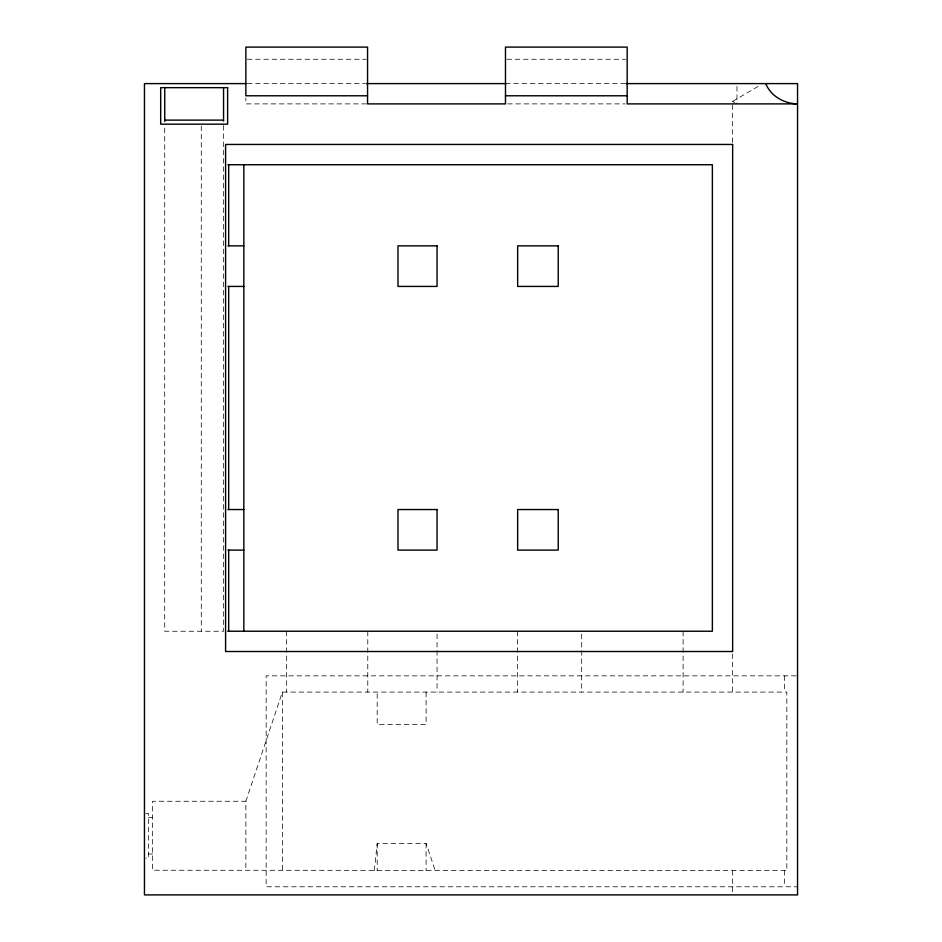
<?xml version="1.0" encoding="UTF-8"?>
<svg xmlns="http://www.w3.org/2000/svg" width="942" height="942" viewBox="0 0 942 942"><rect width="100%" height="100%" fill="white"/><g stroke="black" fill="none" stroke-linecap="round" stroke-linejoin="round"><path stroke-width="0.71" stroke-dasharray="4.71 3.53" d="M374.339 870.561L377.2 843.361L426.102 843.361L435.192 870.561M245.862 801.265L282.376 692.076L786.829 692.076L786.829 870.561L152.569 870.231L152.569 801.265L245.862 801.265L245.862 870.231M732.641 142.501L732.641 101.359L759.146 85.828M247.334 59.264L366.097 59.264M506.949 59.264L625.712 59.264M247.334 83.603L365.096 83.603M505.477 83.603L627.172 83.603M366.438 103.891L245.862 103.891L245.862 98.098M507.597 103.891L625.217 103.891M796.108 675.85L266.15 675.85L266.15 886.787L797.544 886.787M145.81 813.441L148.506 813.441L148.506 858.056L145.81 858.056M148.506 817.491L152.569 817.491M148.506 854.005L152.569 854.005M732.641 101.359L734.807 102.619M784.568 675.85L784.568 692.076M784.568 870.561L784.568 886.787M736.974 86.511L736.974 103.891M732.641 653.866L732.641 692.076M732.641 870.561L732.641 894.9M683.103 631.234L683.103 692.076M581.685 634.107L581.685 692.076M517.653 631.234L517.653 692.076M437.053 634.107L437.053 692.076M426.102 692.076L426.102 724.351L377.2 724.351L377.2 692.076M426.102 843.361L426.102 870.561M377.2 843.361L377.2 870.561M367.78 631.234L367.78 692.076M286.662 631.234L286.662 692.076M282.376 692.076L282.376 870.561M223.56 125.474L223.56 631.234L164.732 631.234L164.732 125.863M201.282 125.992L201.282 631.234"/><path stroke-width="1.41" d="M245.944 83.603L144.456 83.603L144.456 894.9L797.544 894.9L797.544 83.603L626.324 83.603M366.32 83.603L506.301 83.603M367.557 95.778L245.862 95.778L245.862 47.1L367.557 47.1L367.557 103.891L505.477 103.891L505.477 47.1L627.172 47.1L627.172 103.891L797.544 103.891C784.368 103.655 770.721 96.225 765.775 83.603M505.477 95.778L627.172 95.778M164.732 120.117L223.56 120.117M227.905 164.732L712.364 164.732L712.364 631.234L227.728 631.234M227.905 245.862L243.837 245.862M227.905 286.427L243.837 286.427M227.905 509.54L243.837 509.54M227.905 550.104L243.837 550.104M243.837 164.732L243.837 631.234M228.682 164.732L228.682 245.862M228.682 286.427L228.682 509.54M228.682 550.104L228.682 631.234M223.56 87.665L223.56 121.106M164.732 87.665L164.732 121.459M227.611 87.665L160.682 87.665L160.682 124.167L227.611 124.167L227.611 87.665M732.641 144.456L225.585 144.456L225.585 651.511L732.641 651.511L732.641 144.456M437.053 245.862L397.983 245.862L397.983 286.427L437.053 286.427L437.053 245.862M558.217 245.862L517.653 245.862L517.653 286.427L558.217 286.427L558.217 245.862M437.053 509.54L397.983 509.54L397.983 550.104L437.053 550.104L437.053 509.54M558.217 509.54L517.653 509.54L517.653 550.104L558.217 550.104L558.217 509.54"/></g></svg>
